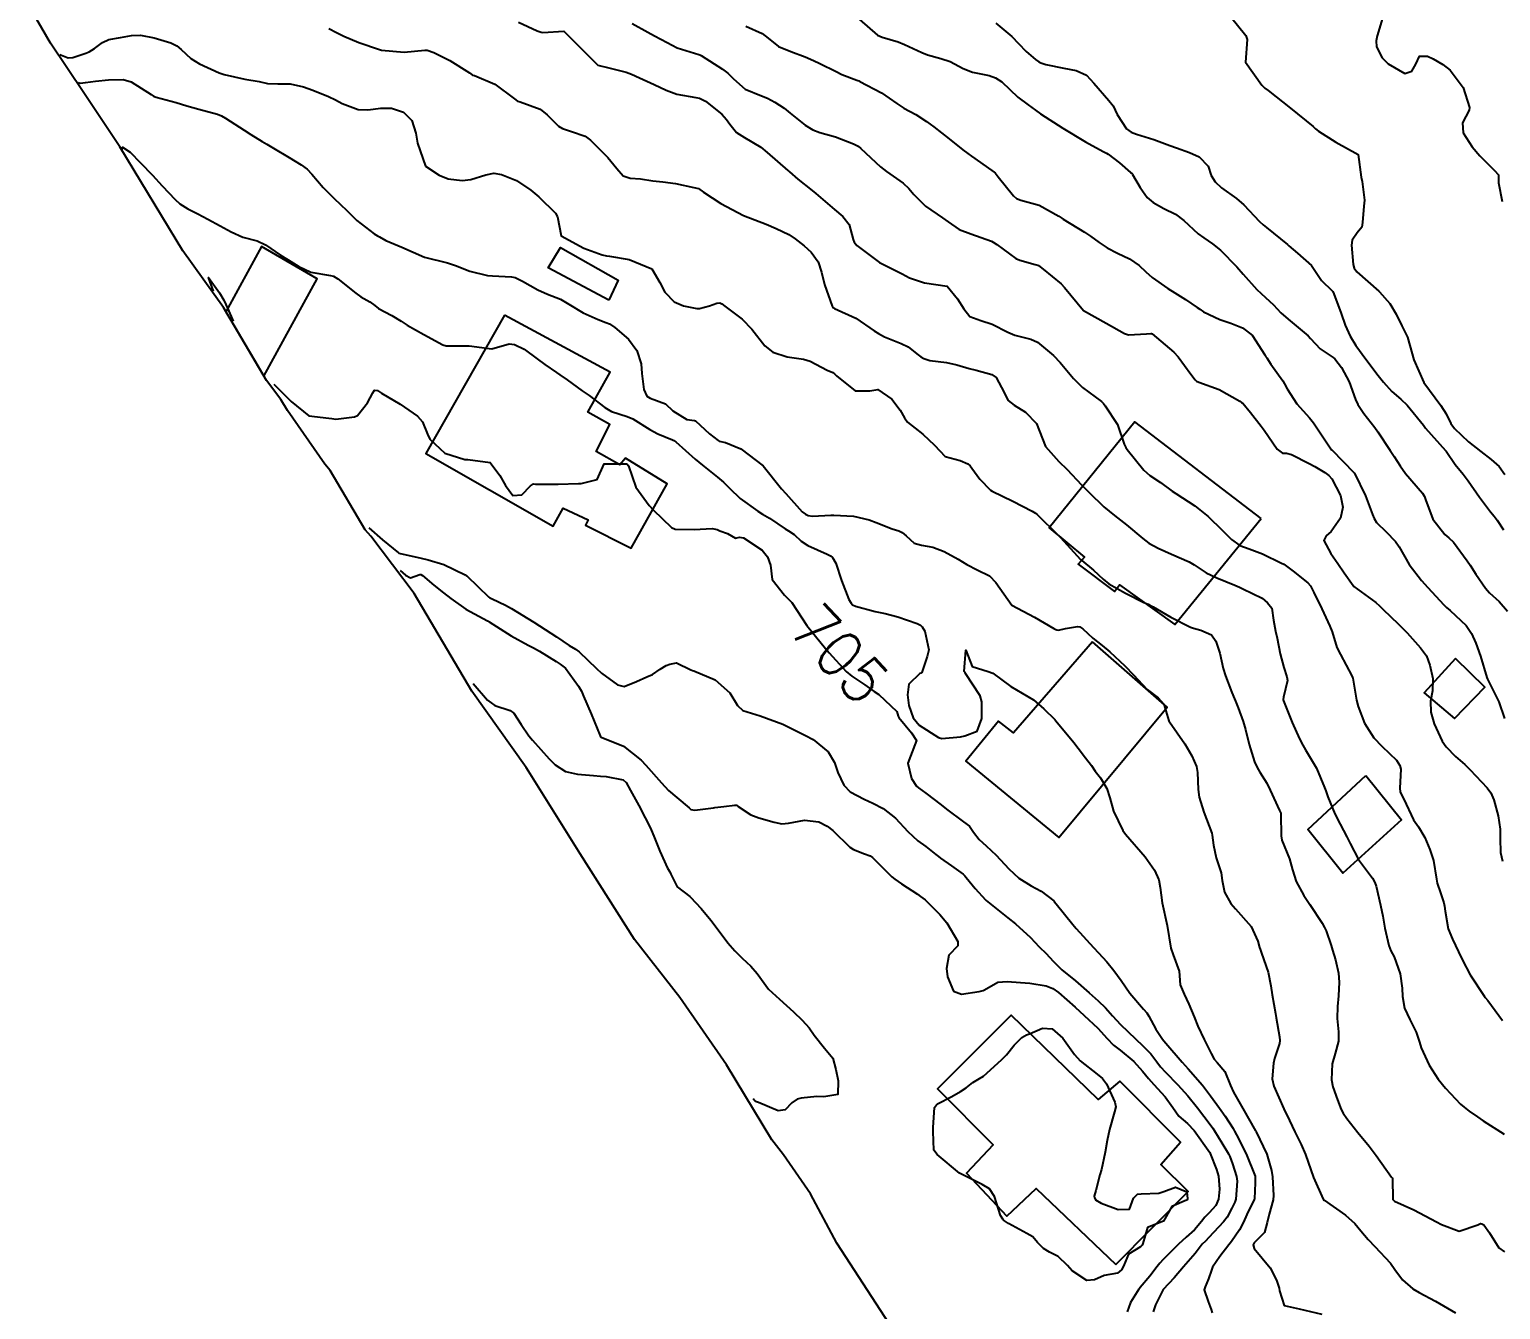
# Model space of a CAD drawing. Header units: metres. Extents: x 298520 to 308411, y 7433745 to 7450750.
# Drawn here: x 299911.8 to 300041.2, y 7449033.7 to 7449146.3 of the extents above; entities that cross this region are included whole.
import ezdxf
from ezdxf.enums import TextEntityAlignment as Align

# ---------------------------------------------------------------- set-up
doc = ezdxf.new("R2010")
doc.units = ezdxf.units.M
doc.header["$LTSCALE"] = 10
for name, color, linetype in [('Area', 45, 'Continuous'), ('Cotas', 45, 'Continuous'), ('Curvas de Nivel 1m', 11, 'Continuous'), ('Curvas de Nivel 5m', 15, 'Continuous'), ('Edificações', 30, 'Continuous')]:
    doc.layers.add(name, color=color, linetype=linetype)
doc.styles.add('Style-STANDARD', font='STANDARD.shx')

msp = doc.modelspace()

# ---------------------------------------------------------------- linework, layer by layer
at = {"layer": 'Area'}
msp.add_polyline3d([(299987.45, 7449032.42, 707.43), (299982.8, 7449039.54, 707.61), (299980.48, 7449043.89, 712.98), (299978.12, 7449047.31, 711.25), (299977.1, 7449048.64, 711.81), (299973.11, 7449055.23, 718.33), (299969.01, 7449061.16, 717.1), (299965.02, 7449066.25, 708.22), (299962.72, 7449069.87, 708.39), (299960.23, 7449073.79, 712.72), (299955.69, 7449081.06, 707.6), (299955.49, 7449081.39, 707.84), (299950.7, 7449088.1, 707.91), (299945.64, 7449096.68, 708.92), (299941.81, 7449101.73, 705.23), (299941.33, 7449102.27, 705.2), (299938.25, 7449107.5, 705.3), (299937.79, 7449108.05, 705.35), (299934.48, 7449112.76, 704.76), (299933.92, 7449113.74, 704.67), (299932.66, 7449115.4, 704.58), (299928.85, 7449121.83, 707.03), (299925.29, 7449126.8, 703.83), (299919.74, 7449135.97, 713.2), (299916.57, 7449140.7, 702.76), (299913.65, 7449145.06, 701.01), (299911.79, 7449148.27, 700.55)], dxfattribs=at)
at = {"layer": 'Curvas de Nivel 1m', "flags": 128}
for points, elevation in [([(299964.8, 7449146.81), (299966.18, 7449146.04), (299966.78, 7449145.73), (299967.89, 7449145.13), (299968.77, 7449144.66), (299970.67, 7449144.07), (299970.76, 7449144.04), (299970.88, 7449143.98), (299972.75, 7449142.79), (299973.23, 7449142.43), (299973.72, 7449141.95), (299974.73, 7449141.04), (299976.18, 7449140.45), (299976.72, 7449140.24), (299977.36, 7449139.9), (299978.17, 7449139.35), (299978.7, 7449138.91), (299980.03, 7449137.87), (299980.69, 7449137.46), (299981.32, 7449137.21), (299982.68, 7449136.83), (299984.26, 7449136.22), (299984.67, 7449136.01), (299984.92, 7449135.81), (299986.65, 7449134.2), (299987.18, 7449133.78), (299988.63, 7449132.77), (299989.15, 7449132.28), (299989.59, 7449131.76), (299990.61, 7449130.75), (299992.11, 7449129.72), (299992.59, 7449129.36), (299993.57, 7449128.69), (299994.58, 7449128.31), (299996.4, 7449127.67), (299996.57, 7449127.58), (299996.88, 7449127.36), (299998.56, 7449126.14), (299998.89, 7449125.98), (300000.25, 7449125.62), (300000.48, 7449125.55), (300000.54, 7449125.52), (300000.96, 7449125.2), (300002.53, 7449123.91), (300002.83, 7449123.6), (300004.5, 7449121.58), (300006.49, 7449120.45), (300008.11, 7449119.53), (300008.47, 7449119.44), (300010.03, 7449119.51), (300010.43, 7449119.55), (300010.47, 7449119.53), (300010.53, 7449119.5), (300012.46, 7449117.89), (300012.83, 7449117.48), (300013.94, 7449115.96), (300014.31, 7449115.46), (300014.43, 7449115.34), (300014.63, 7449115.26), (300016.42, 7449114.61), (300018.24, 7449113.58), (300018.4, 7449113.48), (300018.52, 7449113.41), (300019.19, 7449112.61), (300020.13, 7449111.39), (300020.38, 7449111.04), (300021.52, 7449109.37), (300022, 7449109.02), (300022.35, 7449109.02), (300022.8, 7449108.9), (300024.34, 7449108.11), (300024.85, 7449107.84), (300025.73, 7449107.32), (300026.07, 7449107.05), (300026.33, 7449106.75), (300027.09, 7449105.3), (300027.31, 7449104.28), (300027.11, 7449103.31), (300026.27, 7449102.12), (300025.84, 7449101.75), (300025.63, 7449101.33), (300026.25, 7449100.19), (300026.88, 7449099.31), (300027.43, 7449098.51), (300028.21, 7449097.37), (300028.29, 7449097.29), (300030.2, 7449095.88), (300030.52, 7449095.59), (300030.85, 7449095.26), (300032.17, 7449094.02), (300032.98, 7449093.23), (300034.15, 7449091.9), (300034.66, 7449091.21), (300034.97, 7449090.37), (300035.22, 7449089.21), (300035.19, 7449088.12), (300035.02, 7449087.21), (300035.06, 7449086.24), (300035.35, 7449085.21), (300036.05, 7449083.69), (300036.39, 7449083.19), (300037.21, 7449082.36), (300038.03, 7449081.65), (300038.52, 7449081.17), (300040, 7449079.59), (300040.32, 7449079.15), (300040.59, 7449078.54), (300040.97, 7449077.14), (300041.15, 7449075.95), (300041.14, 7449075.14), (300041.18, 7449073.89), (300041.34, 7449073.14)], 699), ([(299974.79, 7449146.57), (299976.25, 7449145.92), (299976.78, 7449145.52), (299977.67, 7449144.79), (299978.77, 7449144.33), (299980.03, 7449143.87), (299980.76, 7449143.55), (299981.32, 7449143.29), (299982.75, 7449142.59), (299983.25, 7449142.33), (299984.56, 7449141.81), (299984.74, 7449141.75), (299984.84, 7449141.71), (299986.73, 7449140.72), (299988.09, 7449139.78), (299988.71, 7449139.37), (299989.75, 7449138.8), (299990.7, 7449138.2), (299991.33, 7449137.73), (299992.68, 7449136.67), (299993.88, 7449135.7), (299994.34, 7449135.37), (299994.66, 7449135.15), (299996.43, 7449133.89), (299996.64, 7449133.74), (299996.73, 7449133.67), (299997, 7449133.31), (299998.34, 7449131.65), (299998.62, 7449131.41), (299998.99, 7449131.28), (300000.61, 7449130.82), (300002.33, 7449129.87), (300002.59, 7449129.68), (300002.72, 7449129.6), (300004.58, 7449128.45), (300005.12, 7449128.11), (300005.88, 7449127.56), (300006.57, 7449127.09), (300007.49, 7449126.61), (300008.55, 7449126.1), (300009.39, 7449125.52), (300009.99, 7449124.96), (300010.53, 7449124.47), (300011.92, 7449123.49), (300012.52, 7449123.12), (300013.47, 7449122.52), (300014.51, 7449121.84), (300014.72, 7449121.67), (300015.04, 7449121.45), (300016.49, 7449120.76), (300017.46, 7449120.45), (300018.48, 7449120.05), (300019.33, 7449119.4), (300020.46, 7449117.67), (300020.55, 7449117.49), (300020.62, 7449117.39), (300020.97, 7449116.85), (300022.03, 7449115.37), (300022.18, 7449115.13), (300022.42, 7449114.68), (300023.27, 7449113.35), (300024.39, 7449112.13), (300024.74, 7449111.69), (300024.96, 7449111.33), (300026.19, 7449109.48), (300026.31, 7449109.31), (300026.34, 7449109.3), (300028.3, 7449107.29), (300028.33, 7449107.25), (300029.31, 7449105.28), (300029.92, 7449103.64), (300030.06, 7449103.27), (300030.28, 7449102.92), (300031.11, 7449102.1), (300031.95, 7449101.24), (300032.26, 7449100.79), (300033.13, 7449099.23), (300034.22, 7449097.82), (300034.78, 7449097.21), (300036.2, 7449095.68), (300036.44, 7449095.44), (300036.75, 7449095.19), (300038.17, 7449093.86), (300038.63, 7449093.17), (300039, 7449092.32), (300039.42, 7449091.16), (300039.98, 7449089.29), (300040.02, 7449089.15), (300040.11, 7449088.98), (300041.04, 7449087.14), (300041.52, 7449085.7)], 698), ([(299984.8, 7449147.15), (299986.37, 7449145.79), (299986.78, 7449145.6), (299988.2, 7449145.19), (299988.77, 7449144.96), (299990.27, 7449144.25), (299990.77, 7449144.05), (299991.96, 7449143.73), (299992.76, 7449143.45), (299993.91, 7449142.86), (299994.75, 7449142.51), (299996.19, 7449142.23), (299996.75, 7449142.03), (299997.31, 7449141.66), (299998.72, 7449140.33), (299999.64, 7449139.64), (300000.27, 7449139.19), (300000.71, 7449138.86), (300002.69, 7449137.6), (300004.68, 7449136.39), (300006.24, 7449135.55), (300006.51, 7449135.41), (300006.66, 7449135.31), (300007.66, 7449134.54), (300008.64, 7449133.71), (300008.74, 7449133.63), (300008.82, 7449133.53), (300009.48, 7449132.37), (300010.1, 7449131.51), (300010.62, 7449131.06), (300011.57, 7449130.53), (300012.6, 7449130.03), (300013.32, 7449129.47), (300014.58, 7449128.32), (300015.07, 7449127.95), (300015.85, 7449127.44), (300016.56, 7449126.88), (300017.98, 7449125.42), (300018.54, 7449124.77), (300019.75, 7449123.4), (300020.52, 7449122.71), (300021.2, 7449122.07), (300021.85, 7449121.37), (300022.49, 7449120.8), (300024.27, 7449119.34), (300024.47, 7449119.11), (300025.32, 7449118.19), (300026.45, 7449117.44), (300026.61, 7449117.31), (300027.19, 7449116.55), (300027.88, 7449115.3), (300028.41, 7449113.75), (300028.62, 7449113.29), (300029.17, 7449112.51), (300030.13, 7449111.27), (300030.38, 7449110.91), (300031.46, 7449109.25), (300031.82, 7449108.72), (300032.34, 7449107.92), (300032.82, 7449107.24), (300034.31, 7449105.51), (300034.5, 7449105.22), (300034.58, 7449104.94), (300035.23, 7449103.21), (300036.27, 7449101.88), (300036.64, 7449101.57), (300037.04, 7449101.19), (300038.24, 7449099.56), (300038.5, 7449099.17), (300039.02, 7449098.37), (300039.85, 7449097.15), (300040.21, 7449096.75), (300041.05, 7449095.99), (300041.8, 7449095.13)], 697), ([(299996.8, 7449146.82), (299998.2, 7449145.66), (299998.78, 7449145.04), (299999.46, 7449144.33), (300000.27, 7449143.63), (300000.58, 7449143.44), (300000.76, 7449143.35), (300001.19, 7449143.19), (300002.76, 7449142.87), (300003.86, 7449142.68), (300004.75, 7449142.25), (300005.42, 7449141.56), (300006.72, 7449140.04), (300007.11, 7449139.55), (300007.45, 7449138.8), (300008.29, 7449137.53), (300008.69, 7449137.24), (300009.15, 7449137.06), (300010.68, 7449136.6), (300012.09, 7449136.07), (300012.67, 7449135.86), (300013.82, 7449135.47), (300014.66, 7449135.07), (300015.46, 7449134.25), (300015.73, 7449133.44), (300016.07, 7449132.87), (300016.63, 7449132.35), (300017.95, 7449131.42), (300018.61, 7449130.86), (300019.98, 7449129.39), (300020.3, 7449129.09), (300020.59, 7449128.86), (300022.44, 7449127.36), (300022.57, 7449127.25), (300023.31, 7449126.6), (300024.55, 7449125.51), (300024.66, 7449125.34), (300025.42, 7449124.21), (300026.37, 7449123.31), (300026.44, 7449123.23), (300026.52, 7449123.03), (300027.15, 7449121.3), (300027.5, 7449120.29), (300027.96, 7449119.3), (300028.46, 7449118.49), (300029.32, 7449117.28), (300030.43, 7449115.84), (300030.88, 7449115.26), (300031.61, 7449114.45), (300032.41, 7449113.78), (300032.97, 7449113.23), (300034.39, 7449111.47), (300034.59, 7449111.22), (300036.35, 7449109.25), (300036.39, 7449109.2), (300037.18, 7449108.03), (300037.88, 7449107.18), (300038.32, 7449106.6), (300039.32, 7449105.16), (300040.29, 7449103.85), (300040.61, 7449103.47), (300040.87, 7449103.14), (300041.43, 7449102.29)], 696), ([(300030.81, 7449147.26), (300030.33, 7449145.73), (300030.25, 7449145.27), (300030.27, 7449144.76), (300030.77, 7449143.79), (300031.29, 7449143.25), (300032.75, 7449142.4), (300033.39, 7449142.6), (300033.73, 7449143.23), (300034.06, 7449143.93), (300034.77, 7449143.94), (300035.26, 7449143.7), (300036.11, 7449143.2), (300036.76, 7449142.7), (300037.9, 7449141.18), (300038.46, 7449139.43), (300038.42, 7449139.17), (300037.82, 7449138.06), (300037.9, 7449137.18), (300038.67, 7449135.96), (300039.35, 7449135.16), (300040.65, 7449133.89), (300041.01, 7449133.51), (300041.01, 7449133.14), (300041, 7449132.78), (300041.33, 7449131.14)], 694), ([(299914.47, 7449144.08), (299915.19, 7449143.78), (299915.6, 7449143.8), (299916.76, 7449144.19), (299917.06, 7449144.32), (299917.51, 7449144.61), (299918.23, 7449145.14), (299918.77, 7449145.39), (299919.8, 7449145.57), (299920.78, 7449145.74), (299921.56, 7449145.79), (299922.78, 7449145.55), (299924.22, 7449145.09), (299924.77, 7449144.85), (299925.14, 7449144.52), (299925.98, 7449143.73), (299926.75, 7449143.27), (299928.49, 7449142.48), (299928.74, 7449142.38), (299928.91, 7449142.31), (299930.74, 7449141.92), (299932, 7449141.71), (299932.73, 7449141.52), (299933.64, 7449141.51), (299934.73, 7449141.49), (299935.9, 7449141.22), (299936.72, 7449140.93), (299938.09, 7449140.37), (299938.71, 7449140.09), (299939.29, 7449139.77), (299940.7, 7449139.23), (299941.57, 7449139.2), (299942.7, 7449139.36), (299943.65, 7449139.35), (299944.7, 7449139), (299945.42, 7449138.28), (299945.79, 7449137.17), (299945.93, 7449136.28), (299946.64, 7449134.27), (299947.84, 7449133.46), (299948.63, 7449133.14), (299949.86, 7449133), (299950.63, 7449133.09), (299951.94, 7449133.5), (299952.64, 7449133.63), (299953.3, 7449133.52), (299954.63, 7449132.99), (299955.89, 7449132.16), (299956.61, 7449131.55), (299958.06, 7449130.13), (299958.25, 7449129.79), (299958.57, 7449128.12), (299960.56, 7449127.05), (299962.18, 7449126.46), (299962.56, 7449126.38), (299962.81, 7449126.33), (299964.55, 7449126.05), (299966.54, 7449125.24), (299967.25, 7449124.02), (299967.67, 7449123.17), (299968.51, 7449122.34), (299969.32, 7449121.99), (299970.5, 7449121.73), (299970.74, 7449121.73), (299971.61, 7449121.97), (299972.26, 7449122.21), (299972.51, 7449122.23), (299972.7, 7449122.15), (299972.95, 7449121.95), (299974.49, 7449120.79), (299975.32, 7449119.92), (299976.46, 7449118.47), (299977.18, 7449117.9), (299978.45, 7449117.48), (299979.86, 7449117.28), (299980.45, 7449117.12), (299981.95, 7449116.33), (299982.44, 7449116.11), (299982.6, 7449116), (299982.79, 7449115.83), (299984.41, 7449114.51), (299985.72, 7449114.49), (299986.42, 7449114.61), (299987.65, 7449113.78), (299988.39, 7449112.79), (299988.75, 7449112.13), (299989.03, 7449111.76), (299990.37, 7449110.69), (299991.4, 7449109.73), (299992.34, 7449108.73), (299993.66, 7449108.39), (299994.34, 7449108.07), (299994.53, 7449107.9), (299994.68, 7449107.69), (299995.38, 7449106.74), (299996.31, 7449105.77), (299996.47, 7449105.67), (299998.3, 7449104.81), (299999.98, 7449103.93), (300000.28, 7449103.74), (300000.42, 7449103.62), (300002.26, 7449101.8), (300002.47, 7449101.6), (300004.23, 7449099.68), (300004.35, 7449099.58), (300005.38, 7449098.72), (300006.22, 7449097.95), (300006.74, 7449097.54), (300008.2, 7449096.72), (300009.82, 7449095.89), (300010.2, 7449095.73), (300010.34, 7449095.66), (300010.63, 7449095.5), (300012.18, 7449094.6), (300013.91, 7449093.72), (300014.17, 7449093.62), (300014.82, 7449093.45), (300015.77, 7449093.05), (300016.15, 7449092.5), (300016.48, 7449091.43), (300016.79, 7449090.09), (300016.98, 7449089.43), (300017.56, 7449087.96), (300017.79, 7449087.41), (300017.88, 7449087.2), (300018.09, 7449086.63), (300018.53, 7449085.41), (300018.75, 7449084.72), (300019.06, 7449083.4), (300019.54, 7449081.89), (300019.77, 7449081.39), (300020.02, 7449080.98), (300020.62, 7449079.99), (300020.92, 7449079.38), (300021.75, 7449077.59), (300021.85, 7449077.36), (300021.87, 7449077.26), (300021.88, 7449075.36), (300021.95, 7449075), (300022.61, 7449073.35), (300022.88, 7449072.38), (300023.21, 7449071.35), (300023.89, 7449070.12), (300024.4, 7449069.33), (300025.49, 7449067.69), (300025.71, 7449067.32), (300025.85, 7449067.01), (300026.27, 7449065.74), (300026.41, 7449065.31), (300026.66, 7449064.47), (300026.92, 7449063.3), (300026.98, 7449062.49), (300026.92, 7449061.3), (300026.84, 7449060.37), (300026.81, 7449059.3), (300026.92, 7449058.13), (300026.94, 7449057.3), (300026.64, 7449056.23), (300026.37, 7449055.31), (300026.31, 7449053.92), (300026.42, 7449053.31), (300026.83, 7449052.15), (300027.17, 7449051.3), (300027.33, 7449050.97), (300027.66, 7449050.5), (300028.64, 7449049.28), (300029.62, 7449048.07), (300030.25, 7449047.26), (300031.59, 7449045.34), (300031.64, 7449045.29), (300031.67, 7449045.25), (300031.7, 7449043.38), (300031.86, 7449043.25), (300033.56, 7449042.49), (300035.06, 7449041.69), (300035.55, 7449041.44), (300036, 7449041.2), (300037.54, 7449040.61), (300039.17, 7449041.16), (300039.42, 7449041.27), (300039.54, 7449041.26), (300039.72, 7449041.15), (300040.21, 7449040.47), (300041.04, 7449039.13), (300041.52, 7449038.78)], 702), ([(299938.13, 7449146.37), (299938.79, 7449146.01), (299939.45, 7449145.68), (299940.77, 7449145.14), (299942.57, 7449144.51), (299942.77, 7449144.46), (299944.76, 7449144.29), (299946.56, 7449144.47), (299946.77, 7449144.45), (299947.36, 7449144.25), (299948.76, 7449143.55), (299950.5, 7449142.47), (299950.74, 7449142.29), (299950.79, 7449142.27), (299950.94, 7449142.22), (299952.73, 7449141.46), (299954.47, 7449140.17), (299954.71, 7449139.98), (299954.97, 7449139.91), (299956.7, 7449139.28), (299957.34, 7449138.78), (299957.97, 7449138.13), (299958.34, 7449137.78), (299958.69, 7449137.58), (299959.48, 7449137.32), (299960.68, 7449136.9), (299961.13, 7449136.55), (299961.6, 7449136.09), (299962.66, 7449135.02), (299963.47, 7449134.06), (299964, 7449133.42), (299964.63, 7449133.2), (299965.54, 7449133.13), (299966.63, 7449132.97), (299967.49, 7449132.88), (299968.63, 7449132.73), (299970.22, 7449132.39), (299970.63, 7449132.28), (299971.09, 7449131.98), (299972.61, 7449130.98), (299974.59, 7449129.93), (299976.59, 7449129.16), (299977.46, 7449128.77), (299978.58, 7449128.24), (299979.14, 7449127.87), (299979.94, 7449127.24), (299980.56, 7449126.69), (299981.16, 7449125.85), (299981.46, 7449124.93), (299981.71, 7449123.85), (299982.39, 7449121.95), (299982.45, 7449121.84), (299982.5, 7449121.79), (299982.61, 7449121.73), (299984.49, 7449120.88), (299986.09, 7449119.79), (299986.47, 7449119.54), (299986.99, 7449119.26), (299988.46, 7449118.65), (299989.07, 7449118.37), (299989.83, 7449117.75), (299990.18, 7449117.48), (299990.45, 7449117.34), (299991, 7449117.18), (299992.45, 7449117), (299993.36, 7449116.8), (299994.44, 7449116.48), (299995.06, 7449116.32), (299996.44, 7449115.95), (299996.82, 7449115.67), (299997.29, 7449114.79), (299997.88, 7449113.66), (299998.4, 7449113.24), (299999.39, 7449112.64), (300000.38, 7449111.62), (300001.17, 7449109.61), (300002.34, 7449108.3), (300003.06, 7449107.59), (300004.32, 7449106.25), (300004.66, 7449105.92), (300005.01, 7449105.57), (300006.29, 7449104.29), (300007.22, 7449103.54), (300008.27, 7449102.73), (300009.71, 7449101.52), (300010.26, 7449101.12), (300011.08, 7449100.67), (300012.24, 7449100.13), (300013.78, 7449099.46), (300014.23, 7449099.21), (300015.29, 7449098.51), (300016.22, 7449098.06), (300017.82, 7449097.41), (300018.21, 7449097.24), (300018.52, 7449097.09), (300020.2, 7449096.26), (300020.69, 7449095.87), (300021.05, 7449095.38), (300021.21, 7449094.34), (300021.39, 7449093.37), (300021.54, 7449092.76), (300021.81, 7449091.37), (300022.12, 7449090.16), (300022.39, 7449089.36), (300022.43, 7449089.03), (300022.1, 7449087.57), (300022.06, 7449087.36), (300022.06, 7449087.33), (300022.09, 7449087.24), (300022.85, 7449085.35), (300023.5, 7449083.9), (300023.79, 7449083.34), (300024.04, 7449082.93), (300024.98, 7449081.33), (300025.71, 7449079.62), (300025.81, 7449079.32), (300026, 7449078.81), (300026.62, 7449077.31), (300027.07, 7449076.41), (300027.67, 7449075.29), (300027.94, 7449074.69), (300028.68, 7449073.28), (300029.91, 7449071.66), (300030.13, 7449071.27), (300030.24, 7449070.93), (300030.63, 7449069.26), (300030.82, 7449068.3), (300031.01, 7449067.26), (300031.36, 7449065.73), (300031.54, 7449065.25), (300031.82, 7449064.72), (300032.36, 7449063.24), (300032.52, 7449061.97), (300032.56, 7449061.24), (300032.74, 7449060.21), (300033.19, 7449059.23), (300033.75, 7449058.1), (300034.05, 7449057.22), (300034.21, 7449056.73), (300034.9, 7449055.21), (300035.69, 7449053.98), (300036.35, 7449053.19), (300037.67, 7449051.78), (300037.99, 7449051.5), (300038.43, 7449051.17), (300039.15, 7449050.65), (300039.65, 7449050.32), (300041.5, 7449049.13)], 701), ([(299916.08, 7449141.61), (299916.27, 7449141.56), (299916.73, 7449141.62), (299917.62, 7449141.73), (299918.74, 7449141.86), (299920.04, 7449141.88), (299920.73, 7449141.66), (299922.5, 7449140.55), (299922.72, 7449140.42), (299922.93, 7449140.34), (299924.71, 7449139.85), (299925.65, 7449139.57), (299926.7, 7449139.26), (299928.35, 7449138.83), (299928.7, 7449138.69), (299929.05, 7449138.48), (299930.68, 7449137.41), (299931.27, 7449137.04), (299932.26, 7449136.44), (299932.67, 7449136.18), (299933.26, 7449135.83), (299934.65, 7449135.01), (299935.68, 7449134.39), (299936.23, 7449133.98), (299936.63, 7449133.55), (299937.63, 7449132.37), (299938.61, 7449131.41), (299939.7, 7449130.35), (299940.59, 7449129.47), (299942.11, 7449128.32), (299942.4, 7449128.14), (299942.57, 7449128.04), (299943.14, 7449127.73), (299944.56, 7449127.13), (299946.55, 7449126.27), (299948.55, 7449125.75), (299949.27, 7449125.51), (299950.54, 7449125.03), (299952.07, 7449124.65), (299952.53, 7449124.61), (299954.18, 7449124.52), (299954.53, 7449124.46), (299955.15, 7449124.16), (299956.52, 7449123.37), (299957.37, 7449123), (299958.51, 7449122.57), (299959.25, 7449122.11), (299960.5, 7449121.37), (299961.81, 7449120.77), (299962.49, 7449120.52), (299962.8, 7449120.39), (299963.28, 7449120.07), (299964.47, 7449119.05), (299965.22, 7449118.04), (299965.59, 7449116.89), (299965.67, 7449116.04), (299965.84, 7449114.61), (299966.1, 7449114.03), (299966.4, 7449113.85), (299967.74, 7449113.35), (299968.39, 7449112.75), (299969.61, 7449111.99), (299970.3, 7449111.9), (299970.38, 7449111.87), (299971.62, 7449110.72), (299972.36, 7449110.12), (299972.47, 7449110.07), (299973, 7449109.95), (299974.35, 7449109.4), (299976.33, 7449107.91), (299977.94, 7449105.89), (299978.31, 7449105.48), (299979.77, 7449103.87), (299980.06, 7449103.65), (299980.28, 7449103.55), (299980.67, 7449103.47), (299982.28, 7449103.57), (299982.53, 7449103.58), (299984.28, 7449103.48), (299985.64, 7449103.16), (299986.27, 7449102.91), (299987.67, 7449102.37), (299988.27, 7449102.18), (299988.55, 7449102.05), (299988.89, 7449101.76), (299989.61, 7449101.1), (299990.25, 7449100.92), (299991.24, 7449100.74), (299992.25, 7449100.38), (299993.48, 7449099.71), (299994.24, 7449099.23), (299995.15, 7449098.76), (299996.22, 7449098.23), (299996.79, 7449097.66), (299998.19, 7449095.65), (300000.18, 7449094.59), (300001.9, 7449093.6), (300002.07, 7449093.51), (300002.16, 7449093.49), (300002.29, 7449093.47), (300002.92, 7449093.59), (300003.97, 7449093.78), (300004.17, 7449093.75), (300004.44, 7449093.58), (300005.33, 7449092.74), (300006.15, 7449092.11), (300006.83, 7449091.54), (300008.13, 7449090.33), (300008.89, 7449089.52), (300010.1, 7449088.25), (300011.08, 7449087.5), (300011.56, 7449086.96), (300012.02, 7449085.48), (300012.07, 7449085.39), (300013.42, 7449083.47), (300014.03, 7449082.4), (300014.43, 7449081.46), (300014.53, 7449080.94), (300014.58, 7449079.45), (300014.68, 7449078.77), (300015.07, 7449077.45), (300015.78, 7449075.61), (300015.83, 7449075.44), (300015.94, 7449074.55), (300016.18, 7449073.44), (300016.61, 7449072.13), (300016.71, 7449071.43), (300016.9, 7449070.43), (300017.46, 7449069.42), (300017.88, 7449068.95), (300019.24, 7449067.4), (300019.84, 7449066.11), (300019.99, 7449065.55), (300020.04, 7449065.39), (300020.17, 7449065.04), (300020.74, 7449063.38), (300020.98, 7449062.19), (300021.1, 7449061.38), (300021.39, 7449059.75), (300021.45, 7449059.37), (300021.74, 7449057.7), (300021.76, 7449057.37), (300021.73, 7449057.12), (300021.29, 7449055.8), (300021.2, 7449055.38), (300021.09, 7449053.99), (300021.25, 7449053.37), (300021.68, 7449052.35), (300022.13, 7449051.36), (300022.63, 7449050.33), (300023.1, 7449049.35), (300023.63, 7449048.23), (300024.03, 7449047.34), (300024.27, 7449046.67), (300024.73, 7449045.33), (300025.57, 7449043.43), (300025.62, 7449043.36), (300025.66, 7449043.32), (300027.55, 7449042), (300028.35, 7449041.29), (300028.89, 7449040.63), (300029.53, 7449039.87), (300030.13, 7449039.26), (300031.5, 7449037.79), (300031.89, 7449037.24), (300032.57, 7449036.32), (300033.48, 7449035.53), (300034.01, 7449035.21), (300035.47, 7449034.45), (300037.22, 7449033.42)], 703), ([(299919.94, 7449135.65), (299919.98, 7449135.94), (299920.66, 7449135.48), (299921.56, 7449134.56), (299922.63, 7449133.46), (299923.48, 7449132.54), (299924.61, 7449131.32), (299925.03, 7449130.94), (299925.74, 7449130.51), (299926.6, 7449130.08), (299927.48, 7449129.6), (299928.58, 7449129), (299929.54, 7449128.47), (299930.57, 7449128.02), (299931.82, 7449127.7), (299932.56, 7449127.34), (299933.89, 7449126.42), (299934.55, 7449126.03), (299935.5, 7449125.43), (299936.53, 7449124.93), (299938.26, 7449124.63), (299938.53, 7449124.58), (299938.92, 7449124.36), (299940.51, 7449123.09), (299940.95, 7449122.78), (299941.74, 7449122.32), (299942.18, 7449122), (299942.5, 7449121.75), (299943.66, 7449121.13), (299944.49, 7449120.63), (299945.03, 7449120.28), (299946.47, 7449119.45), (299948.15, 7449118.55), (299948.46, 7449118.46), (299950.22, 7449118.46), (299950.46, 7449118.45), (299952.45, 7449118.2), (299953.99, 7449118.64), (299954.46, 7449118.58), (299955.3, 7449118.16), (299956.44, 7449117.33), (299957.12, 7449116.82), (299958.14, 7449116.12), (299958.43, 7449115.92), (299959.08, 7449115.46), (299960.41, 7449114.51), (299961.03, 7449114.09), (299962.39, 7449113.03), (299962.99, 7449112.67), (299964.38, 7449112.24), (299964.85, 7449112.05), (299966.37, 7449111.09), (299967.06, 7449110.71), (299968.36, 7449110.18), (299968.48, 7449110.13), (299968.64, 7449110.01), (299970.34, 7449108.5), (299970.99, 7449107.97), (299972.32, 7449106.92), (299972.85, 7449106.48), (299973.37, 7449105.94), (299974.3, 7449105.02), (299975.87, 7449103.91), (299976.28, 7449103.67), (299976.87, 7449103.31), (299978.27, 7449102.37), (299978.57, 7449102.19), (299979.04, 7449101.88), (299979.68, 7449101.29), (299980.25, 7449100.91), (299981.96, 7449100.13), (299982.24, 7449099.98), (299982.42, 7449099.84), (299982.71, 7449099.36), (299983.23, 7449097.83), (299983.87, 7449096.15), (299984.07, 7449095.82), (299984.19, 7449095.69), (299984.45, 7449095.56), (299986.18, 7449095.1), (299987.05, 7449094.91), (299988.18, 7449094.63), (299989.86, 7449094.05), (299990.17, 7449093.89), (299990.31, 7449093.74), (299990.54, 7449093.36), (299990.91, 7449091.73), (299990.74, 7449091.13), (299990.28, 7449089.74), (299990.19, 7449089.67), (299990.12, 7449089.64), (299989.14, 7449088.72), (299989.01, 7449087.76), (299989.15, 7449086.82), (299989.52, 7449085.75), (299990.06, 7449085.11), (299991.75, 7449084.02), (299992.05, 7449083.94), (299993.67, 7449084.08), (299994.05, 7449084.16), (299995.16, 7449084.58), (299995.57, 7449085.68), (299995.57, 7449087.16), (299995.42, 7449087.68), (299994.12, 7449089.64), (299994.08, 7449089.7), (299994.01, 7449089.82), (299994.14, 7449091.7), (299994.7, 7449090.27), (299996.12, 7449089.83), (299996.53, 7449089.67), (299998.11, 7449088.5), (299999.6, 7449087.63), (300000.09, 7449087.33), (300001.01, 7449086.54), (300001.97, 7449085.6), (300002.07, 7449085.49), (300003.66, 7449083.58), (300004.04, 7449083.08), (300004.69, 7449082.23), (300005.19, 7449081.56), (300005.53, 7449081.07), (300006.01, 7449080.47), (300006.55, 7449079.54), (300006.83, 7449078.7), (300007.15, 7449077.54), (300007.96, 7449075.85), (300008.18, 7449075.53), (300009.92, 7449073.51), (300010.75, 7449072.34), (300011.12, 7449071.49), (300011.24, 7449070.84), (300011.42, 7449069.49), (300011.85, 7449067.48), (300012.17, 7449065.48), (300012.4, 7449064.9), (300012.91, 7449063.47), (300013.01, 7449062.26), (300013.35, 7449061.46), (300013.77, 7449060.56), (300014.22, 7449059.46), (300014.57, 7449058.63), (300015.11, 7449057.45), (300015.72, 7449056.24), (300016, 7449055.72), (300016.27, 7449055.43), (300016.94, 7449054.66), (300017.43, 7449053.41), (300017.68, 7449052.83), (300018.52, 7449051.4), (300019.64, 7449049.44), (300019.67, 7449049.39), (300019.7, 7449049.33), (300020.63, 7449047.38), (300021.04, 7449045.93), (300021.12, 7449045.37), (300021.2, 7449043.75), (300021.17, 7449043.37), (300020.83, 7449042.1), (300020.65, 7449041.38), (300020.43, 7449040.49), (300019.52, 7449039.58), (300019.45, 7449039.47), (300019.43, 7449039.39), (300019.52, 7449039.08), (300020.92, 7449037.38), (300021.48, 7449036.3), (300021.7, 7449035.59), (300021.73, 7449035.37), (300022.16, 7449034.06), (300023.46, 7449033.78), (300025.45, 7449033.32)], 704), ([(299941.66, 7449102.46), (299942.85, 7449101.41), (299944.26, 7449100.26), (299944.29, 7449100.24), (299946.24, 7449099.79), (299946.85, 7449099.64), (299948.23, 7449099.23), (299950.11, 7449098.33), (299950.21, 7449098.27), (299950.27, 7449098.22), (299952.19, 7449096.36), (299952.29, 7449096.29), (299952.48, 7449096.2), (299953.67, 7449095.66), (299954.18, 7449095.37), (299956.17, 7449094.15), (299958.15, 7449092.87), (299959.27, 7449092.11), (299959.81, 7449091.78), (299960.14, 7449091.54), (299961.67, 7449090.08), (299962.12, 7449089.67), (299963.51, 7449088.65), (299964.1, 7449088.5), (299965.2, 7449088.95), (299966.11, 7449089.35), (299966.59, 7449089.56), (299967.28, 7449090.02), (299967.8, 7449090.34), (299968.13, 7449090.48), (299968.7, 7449090.57), (299969.98, 7449089.98), (299970.12, 7449089.91), (299970.23, 7449089.87), (299972.11, 7449089.08), (299973.4, 7449087.95), (299974.08, 7449086.83), (299974.54, 7449086.39), (299976.07, 7449085.91), (299978.07, 7449085.18), (299978.94, 7449084.75), (299980.06, 7449084.2), (299980.73, 7449083.85), (299982.04, 7449082.77), (299982.6, 7449081.83), (299982.89, 7449080.95), (299983.42, 7449079.83), (299983.99, 7449079.24), (299985.21, 7449078.58), (299985.98, 7449078.23), (299986.87, 7449077.78), (299987.96, 7449076.91), (299989.05, 7449075.76), (299989.94, 7449074.94), (299990.62, 7449074.42), (299991.52, 7449073.73), (299991.76, 7449073.55), (299991.93, 7449073.42), (299992.9, 7449072.72), (299993.91, 7449072), (299994.05, 7449071.85), (299994.17, 7449071.7), (299994.96, 7449070.75), (299995.88, 7449069.73), (299995.95, 7449069.67), (299997.86, 7449068.16), (299998.51, 7449067.64), (299999.84, 7449066.43), (300000.23, 7449066.02), (300000.61, 7449065.62), (300001.23, 7449065.01), (300001.82, 7449064.35), (300002.59, 7449063.59), (300003.8, 7449062.63), (300005.01, 7449061.57), (300005.78, 7449060.87), (300006.45, 7449060.23), (300007.05, 7449059.54), (300007.75, 7449058.78), (300009.07, 7449057.52), (300009.73, 7449056.91), (300010.41, 7449056.19), (300010.95, 7449055.49), (300011.28, 7449055.06), (300011.7, 7449054.59), (300012.8, 7449053.47), (300013.68, 7449052.5), (300014.53, 7449051.45), (300015.65, 7449049.98), (300015.88, 7449049.67), (300016.03, 7449049.43), (300016.67, 7449048.38), (300017.25, 7449047.42), (300017.37, 7449047.17), (300017.6, 7449046.54), (300017.96, 7449045.41), (300018.01, 7449044.99), (300017.9, 7449043.41), (300017.82, 7449043.15), (300017.56, 7449042.64), (300017.13, 7449041.84), (300016.81, 7449041.42), (300015.53, 7449040.05), (300015.23, 7449039.74), (300014.95, 7449039.45), (300014.32, 7449038.65), (300013.51, 7449037.7), (300013.3, 7449037.46), (300012.47, 7449036.49), (300011.51, 7449035.49), (300011.47, 7449035.43), (300010.84, 7449034.12), (300010.63, 7449033.5)], 706), ([(299944.41, 7449098.71), (299944.88, 7449098.3), (299945.32, 7449098.07), (299946.13, 7449098.35), (299946.21, 7449098.35), (299946.38, 7449098.27), (299947.37, 7449097.42), (299948.2, 7449096.74), (299948.85, 7449096.23), (299950.18, 7449095.31), (299952.09, 7449094.29), (299952.17, 7449094.24), (299952.2, 7449094.23), (299952.24, 7449094.2), (299954.15, 7449092.97), (299955.66, 7449092.15), (299956.14, 7449091.91), (299956.67, 7449091.61), (299958.13, 7449090.7), (299958.48, 7449090.48), (299958.93, 7449090.12), (299960.1, 7449088.53), (299960.34, 7449088.1), (299960.54, 7449087.65), (299961.2, 7449086.09), (299961.99, 7449084.15), (299962.02, 7449084.08), (299962.05, 7449084.06), (299962.09, 7449084.05), (299964.04, 7449083.25), (299965.59, 7449082.03), (299966.02, 7449081.58), (299967.39, 7449080.02), (299967.99, 7449079.37), (299969.65, 7449077.98), (299969.82, 7449077.83), (299969.97, 7449077.7), (299970.31, 7449077.63), (299971.97, 7449077.84), (299972.08, 7449077.85), (299972.88, 7449077.95), (299973.83, 7449078.08), (299973.97, 7449078.06), (299974.14, 7449077.94), (299975.25, 7449077.21), (299975.96, 7449076.95), (299977.29, 7449076.57), (299977.96, 7449076.43), (299978.56, 7449076.48), (299979.96, 7449076.75), (299981.22, 7449076.59), (299981.96, 7449076.22), (299982.46, 7449075.83), (299983.94, 7449074.38), (299984.28, 7449074.16), (299985.25, 7449073.8), (299985.74, 7449073.6), (299985.93, 7449073.46), (299987.65, 7449071.77), (299987.9, 7449071.56), (299988.5, 7449071.16), (299989.89, 7449070.23), (299990.17, 7449070.03), (299990.57, 7449069.74), (299991.86, 7449068.44), (299992.47, 7449067.71), (299993.46, 7449066.08), (299993.45, 7449065.7), (299992.67, 7449064.87), (299992.44, 7449063.71), (299992.54, 7449062.97), (299993.06, 7449061.71), (299993.78, 7449061.45), (299995.33, 7449061.68), (299995.68, 7449061.77), (299995.79, 7449061.84), (299996.96, 7449062.5), (299997.8, 7449062.57), (299998.95, 7449062.48), (299999.79, 7449062.41), (300001.23, 7449062.17), (300001.79, 7449061.95), (300002.31, 7449061.59), (300003.77, 7449060.3), (300004.56, 7449059.57), (300005.75, 7449058.47), (300006.59, 7449057.55), (300007.14, 7449056.95), (300007.72, 7449056.51), (300008.93, 7449055.52), (300009.7, 7449054.68), (300010.23, 7449054.03), (300010.7, 7449053.49), (300011.68, 7449052.42), (300012.37, 7449051.48), (300012.89, 7449050.71), (300013.65, 7449050.06), (300014.23, 7449049.45), (300015.61, 7449047.51), (300015.65, 7449047.44), (300016.2, 7449046.04), (300016.37, 7449045.43), (300016.46, 7449044.31), (300016.37, 7449043.43), (300016.13, 7449042.87), (300015.55, 7449042.22), (300015.16, 7449041.83), (300014.87, 7449041.45), (300014.26, 7449040.73), (300013.53, 7449040.08), (300012.85, 7449039.47), (300011.51, 7449038.12), (300011.21, 7449037.79), (300010.99, 7449037.5), (300010.34, 7449036.65), (300009.47, 7449035.64), (300009.42, 7449035.57), (300009.37, 7449035.51), (300008.64, 7449034.34), (300008.34, 7449033.52)], 707), ([(299950.83, 7449088.76), (299952.08, 7449087.29), (299952.73, 7449086.84), (299954.08, 7449086.39), (299954.39, 7449086.17), (299955.05, 7449085.17), (299955.73, 7449084.15), (299956.05, 7449083.77), (299957.51, 7449082.14), (299958.02, 7449081.61), (299958.93, 7449081.03), (299960.01, 7449080.8), (299961.41, 7449080.68), (299962.01, 7449080.63), (299962.53, 7449080.59), (299964.01, 7449080.3), (299964.27, 7449080.05), (299964.67, 7449079.37), (299965.39, 7449078.04), (299965.96, 7449076.96), (299966.42, 7449076.03), (299966.78, 7449075.19), (299967.25, 7449074.02), (299967.91, 7449072.54), (299968.11, 7449072.21), (299968.21, 7449072.01), (299968.77, 7449070.88), (299969.88, 7449070.03), (299969.95, 7449069.98), (299970.87, 7449068.97), (299971.73, 7449067.96), (299971.85, 7449067.8), (299973.21, 7449065.95), (299973.83, 7449065.26), (299974.49, 7449064.6), (299975.25, 7449063.92), (299975.8, 7449063.27), (299976.8, 7449061.9), (299977.77, 7449061), (299979, 7449059.88), (299979.76, 7449059.16), (299980.38, 7449058.49), (299980.82, 7449057.85), (299981.73, 7449056.69), (299982.44, 7449055.83), (299982.73, 7449054.81), (299982.91, 7449053.83), (299982.88, 7449052.62), (299981.67, 7449052.42), (299981.06, 7449052.46), (299979.67, 7449052.3), (299979.33, 7449052.21), (299978.86, 7449051.88), (299978.27, 7449051.27), (299977.66, 7449051.2), (299975.91, 7449051.91), (299975.66, 7449052.02), (299975.58, 7449052.08), (299975.44, 7449052.25)], 708)]:
    msp.add_lwpolyline(points, dxfattribs=dict(at, elevation=elevation))
at = {"layer": 'Curvas de Nivel 1m', "elevation": 708, "flags": 128}
msp.add_lwpolyline([(300000.9, 7449058.46), (300001.75, 7449058.41), (300002.69, 7449057.59), (300003.72, 7449056.13), (300004.22, 7449055.57), (300005.7, 7449054.41), (300006.16, 7449054.02), (300006.52, 7449053.55), (300007.27, 7449051.94), (300007.34, 7449051.53), (300007.23, 7449051.11), (300006.79, 7449049.54), (300006.58, 7449048.59), (300006.42, 7449047.55), (300006.07, 7449046.02), (300005.95, 7449045.55), (300005.58, 7449044.17), (300005.45, 7449043.69), (300005.46, 7449043.56), (300005.57, 7449043.35), (300006.04, 7449043.08), (300007.56, 7449042.5), (300008.55, 7449042.53), (300008.89, 7449043.52), (300009.24, 7449043.85), (300009.58, 7449043.89), (300011.13, 7449043.95), (300011.58, 7449044.08), (300012.58, 7449044.47), (300013.58, 7449044.06), (300013.66, 7449043.46), (300013.64, 7449043.39), (300013.57, 7449043.32), (300012.27, 7449042.77), (300011.54, 7449041.49), (300010.12, 7449040.92), (300009.72, 7449039.51), (300009.66, 7449039.37), (300009.52, 7449039.23), (300008.45, 7449038.59), (300008.01, 7449037.52), (300007.83, 7449037.2), (300007.49, 7449036.92), (300006.33, 7449036.71), (300005.48, 7449036.32), (300004.78, 7449036.27), (300003.5, 7449037.13), (300003.08, 7449037.59), (300002.28, 7449038.37), (300001.51, 7449038.76), (300000.99, 7449039.08), (300000.46, 7449039.62), (300000.03, 7449040.12), (299999.53, 7449040.41), (299997.91, 7449041.27), (299997.54, 7449041.52), (299997.47, 7449041.58), (299997.42, 7449041.65), (299997.21, 7449041.99), (299996.67, 7449043.66), (299996.23, 7449044.32), (299995.58, 7449044.72), (299993.59, 7449045.7), (299991.62, 7449047.36), (299991.35, 7449047.72), (299991.29, 7449049.37), (299991.29, 7449049.73), (299991.41, 7449051.48), (299991.58, 7449051.72), (299991.62, 7449051.77), (299991.66, 7449051.81), (299992.93, 7449052.45), (299993.68, 7449052.9), (299994.17, 7449053.21), (299994.77, 7449053.69), (299995.35, 7449054.03), (299995.7, 7449054.25), (299997.3, 7449055.66), (299997.72, 7449056.1), (299998.4, 7449056.97), (299999.08, 7449057.64), (299999.5, 7449057.87), (299999.74, 7449057.97)], close=True, dxfattribs=at)
at = {"layer": 'Curvas de Nivel 5m', "flags": 128}
for points, elevation in [([(299954.8, 7449146.93), (299956.44, 7449146.15), (299956.79, 7449146.04), (299956.94, 7449146), (299958.79, 7449146.12), (299960.76, 7449144.18), (299960.83, 7449144.1), (299961.8, 7449143.13), (299962.75, 7449142.91), (299964.27, 7449142.53), (299964.75, 7449142.35), (299965.46, 7449142.04), (299966.73, 7449141.45), (299967.81, 7449140.93), (299968.72, 7449140.58), (299970.4, 7449140.3), (299970.72, 7449140.23), (299971.27, 7449139.97), (299972.7, 7449138.83), (299973.11, 7449138.37), (299973.41, 7449137.95), (299973.98, 7449137.23), (299974.68, 7449136.78), (299976.11, 7449135.92), (299976.67, 7449135.46), (299978.5, 7449133.88), (299978.58, 7449133.82), (299978.64, 7449133.76), (299979.39, 7449133.12), (299980.63, 7449132.12), (299980.96, 7449131.86), (299982.6, 7449130.45), (299983.33, 7449129.83), (299983.88, 7449129.12), (299984.25, 7449127.81), (299984.33, 7449127.57), (299984.57, 7449127.27), (299986.55, 7449125.79), (299988.54, 7449124.8), (299989.21, 7449124.44), (299990.53, 7449124.01), (299992.52, 7449123.72), (299993.41, 7449122.6), (299993.97, 7449121.7), (299994.49, 7449121.03), (299995.47, 7449120.7), (299996.48, 7449120.35), (299997.85, 7449119.66), (299998.47, 7449119.41), (299999.88, 7449119.04), (300000.46, 7449118.77), (300001.87, 7449117.61), (300002.45, 7449117), (300003.63, 7449115.59), (300004.42, 7449114.8), (300006.09, 7449113.55), (300006.25, 7449113.4), (300006.4, 7449113.19), (300007.48, 7449111.54), (300008.09, 7449109.8), (300008.22, 7449109.53), (300008.35, 7449109.33), (300009.8, 7449107.52), (300010.33, 7449107.07), (300011.26, 7449106.43), (300012.31, 7449105.67), (300012.61, 7449105.48), (300014.3, 7449104.39), (300015.46, 7449103.44), (300015.89, 7449103.05), (300016.28, 7449102.67), (300017.53, 7449101.42), (300018.26, 7449100.9), (300019.06, 7449100.6), (300020.24, 7449100.17), (300021.91, 7449099.36), (300022.12, 7449099.25), (300022.23, 7449099.18), (300022.93, 7449098.65), (300024.22, 7449097.63), (300024.46, 7449097.34), (300024.77, 7449096.77), (300025.45, 7449095.33), (300026.17, 7449093.82), (300026.36, 7449093.32), (300026.78, 7449091.94), (300027.1, 7449091.31), (300028.11, 7449089.43), (300028.16, 7449089.29), (300028.18, 7449089.22), (300028.52, 7449087.29), (300028.65, 7449086.73), (300029.2, 7449085.28), (300030.05, 7449083.99), (300030.73, 7449083.26), (300031.41, 7449082.62), (300032.03, 7449082.01), (300032.33, 7449081.55), (300032.41, 7449081.24), (300032.32, 7449079.55), (300032.36, 7449079.24), (300032.89, 7449078.14), (300033.31, 7449077.23), (300033.53, 7449076.79), (300033.96, 7449076.15), (300034.52, 7449075.21), (300034.97, 7449074.18), (300035.27, 7449073.21), (300035.54, 7449071.57), (300035.61, 7449071.2), (300035.89, 7449070.35), (300036.18, 7449069.49), (300036.25, 7449069.19), (300036.32, 7449068.75), (300036.58, 7449067.19), (300036.94, 7449066.28), (300037.48, 7449065.18), (300037.82, 7449064.45), (300038.52, 7449063.16), (300039.78, 7449061.23), (300039.84, 7449061.15), (300040.05, 7449060.88), (300041.35, 7449059.13)], 700), ([(300017.43, 7449147.42), (300018.79, 7449145.75), (300018.89, 7449145.41), (300018.76, 7449143.41), (300020.18, 7449141.39), (300020.45, 7449141.11), (300020.73, 7449140.91), (300022.71, 7449139.36), (300024.7, 7449137.75), (300024.91, 7449137.55), (300025.18, 7449137.33), (300026.68, 7449136.38), (300028.66, 7449135.29), (300028.93, 7449133.29), (300029.01, 7449132.91), (300029.22, 7449131.28), (300029.16, 7449130.74), (300029.05, 7449129.29), (300028.97, 7449128.9), (300028.58, 7449128.41), (300028.13, 7449127.74), (300028.07, 7449127.3), (300028.22, 7449125.62), (300028.32, 7449125.29), (300028.54, 7449124.98), (300030.47, 7449123.27), (300030.52, 7449123.22), (300031.44, 7449122.18), (300031.99, 7449121.25), (300032.49, 7449120.23), (300032.99, 7449119.23), (300033.2, 7449118.5), (300033.55, 7449117.23), (300034.42, 7449115.22), (300035.93, 7449113.2), (300036.4, 7449112.47), (300036.82, 7449111.63), (300037.12, 7449111.19), (300038.37, 7449110.03), (300039.45, 7449109.16), (300040.35, 7449108.46), (300041.05, 7449107.85), (300041.55, 7449107.13)], 695), ([(299927.98, 7449123.27), (299927.54, 7449124.46), (299928.51, 7449123.12), (299928.88, 7449122.48), (299929.25, 7449121.72), (299929.71, 7449120.62)], 705), ([(299933.29, 7449115.1), (299934.82, 7449113.55), (299936.38, 7449112.29), (299938.13, 7449112.11), (299938.38, 7449112.07), (299938.73, 7449112.01), (299940.38, 7449112.21), (299940.65, 7449112.34), (299941.53, 7449113.46), (299941.99, 7449114.32), (299942.15, 7449114.57), (299942.41, 7449114.52), (299942.77, 7449114.31), (299944.39, 7449113.32), (299945.94, 7449112.27), (299946.38, 7449111.78), (299946.8, 7449110.69), (299947.01, 7449110.26), (299948.34, 7449109.01), (299950.09, 7449108.47), (299950.34, 7449108.46), (299952.33, 7449108.2), (299953.18, 7449107.05), (299953.66, 7449106.18), (299954.3, 7449105.31), (299955.11, 7449105.35), (299955.85, 7449106.15), (299956.14, 7449106.33), (299956.31, 7449106.29), (299956.44, 7449106.28), (299958.31, 7449106.29), (299960.08, 7449106.34), (299960.32, 7449106.34), (299961.72, 7449106.69), (299962.33, 7449108.08), (299964.3, 7449108.08), (299964.33, 7449108.08), (299964.38, 7449108.05), (299964.47, 7449107.91), (299965.13, 7449106.04), (299966.29, 7449104.41), (299966.66, 7449104.03), (299968.27, 7449102.48), (299968.6, 7449102.34), (299970.27, 7449102.3), (299971.84, 7449102.39), (299972.27, 7449102.3), (299972.51, 7449102.2), (299973.18, 7449101.95), (299973.88, 7449101.56), (299974.26, 7449101.64), (299974.61, 7449101.57), (299976.25, 7449100.48), (299976.72, 7449099.91), (299976.98, 7449099.16), (299977.11, 7449097.9), (299978.2, 7449096.52), (299978.53, 7449096.22), (299978.84, 7449095.88), (299980.16, 7449093.86), (299981.82, 7449091.84), (299982.14, 7449091.45), (299983.63, 7449089.82), (299984.12, 7449089.41), (299985.26, 7449088.64), (299986.1, 7449088.07), (299986.49, 7449087.79), (299988.08, 7449086.3), (299988.19, 7449085.88), (299988.25, 7449085.77), (299989.38, 7449084.43), (299989.81, 7449083.74), (299989.67, 7449083.38), (299989.05, 7449081.76), (299989.36, 7449080.41), (299989.82, 7449079.75), (299990, 7449079.58), (299990.62, 7449079.11), (299991.98, 7449078.09), (299992.44, 7449077.72), (299993.96, 7449076.61), (299994.47, 7449076.21), (299994.83, 7449075.69), (299995.32, 7449075.05), (299995.94, 7449074.49), (299996.81, 7449073.66), (299997.92, 7449072.47), (299998.82, 7449071.64), (299999.9, 7449070.98), (300000.77, 7449070.49), (300001.88, 7449069.64), (300001.92, 7449069.6), (300002.1, 7449069.38), (300003.55, 7449067.58), (300003.85, 7449067.22), (300005.38, 7449065.56), (300005.83, 7449065.07), (300006.55, 7449064.28), (300007.18, 7449063.54), (300007.8, 7449062.65), (300008.57, 7449061.52), (300009.77, 7449060.14), (300010.07, 7449059.81), (300010.25, 7449059.5), (300010.87, 7449058.37), (300011.45, 7449057.48), (300011.57, 7449057.33), (300011.73, 7449057.14), (300013.19, 7449055.47), (300013.71, 7449054.89), (300014.96, 7449053.45), (300015.68, 7449052.51), (300016.47, 7449051.43), (300016.96, 7449050.72), (300017.65, 7449049.62), (300017.77, 7449049.41), (300017.95, 7449049.09), (300018.82, 7449047.4), (300019.59, 7449045.44), (300019.61, 7449045.39), (300019.61, 7449045.37), (300019.59, 7449044.85), (300019.53, 7449043.44), (300019.51, 7449043.39), (300018.87, 7449042.08), (300018.56, 7449041.4), (300018.21, 7449040.73), (300017.53, 7449039.71), (300017.28, 7449039.41), (300016.48, 7449038.39), (300015.86, 7449037.43), (300015.75, 7449037.19), (300015.49, 7449036.4), (300015.2, 7449035.72), (300015.12, 7449035.44), (300015.46, 7449034.42), (300015.74, 7449033.72), (300015.82, 7449033.43)], 705)]:
    msp.add_lwpolyline(points, dxfattribs=dict(at, elevation=elevation))
at = {"layer": 'Edificações', "elevation": 704.73}
msp.add_lwpolyline([(299932.42, 7449115.79), (299937.1, 7449124.35), (299932.21, 7449127.19), (299929.07, 7449121.45), (299929.85, 7449120.14), (299931.03, 7449118.14), (299931.69, 7449117.04)], close=True, dxfattribs=at)
at = {"layer": 'Edificações'}
for points in [[(299962.75, 7449122.47), (299957.43, 7449125.31), (299958.5, 7449127.11), (299963.56, 7449124.24)], [(299953.57, 7449121.17), (299946.66, 7449108.98), (299957.87, 7449102.6), (299958.75, 7449104.19), (299960.94, 7449103.16), (299960.7, 7449102.7), (299964.73, 7449100.66), (299967.87, 7449106.32), (299964.22, 7449108.59), (299963.73, 7449107.99), (299961.65, 7449109.16), (299962.85, 7449111.53), (299960.9, 7449112.62), (299962.87, 7449116.14)], [(300020.14, 7449103.27), (300009.03, 7449111.79), (300001.48, 7449102.45), (300004.6, 7449099.87), (300004.03, 7449099.26), (300007.24, 7449096.87), (300007.67, 7449097.43), (300012.53, 7449093.95)], [(300005.28, 7449092.43), (299998.35, 7449084.44), (299997.03, 7449085.46), (299994.15, 7449081.93), (300002.33, 7449075.21), (300011.86, 7449086.67)], [(300037.22, 7449090.97), (300034.46, 7449087.94), (300037.12, 7449085.68), (300039.8, 7449088.45)], [(300029.33, 7449080.68), (300032.48, 7449076.79), (300027.31, 7449072.1), (300024.23, 7449075.94)], [(300007.34, 7449037.66), (300013.72, 7449044.09), (300011.3, 7449046.48), (300013.02, 7449048.43), (300007.7, 7449053.8), (300005.8, 7449052.17), (299998.14, 7449059.61), (299991.66, 7449053.11), (299996.55, 7449048.19), (299994.22, 7449045.72), (299997.75, 7449041.93), (300000.34, 7449044.35)]]:
    msp.add_lwpolyline(points, close=True, dxfattribs=at)

# ---------------------------------------------------------------- texts
at = {"layer": 'Cotas', "style": 'Style-STANDARD'}
msp.add_text('705', height=4, rotation=312.7578, dxfattribs=at).set_placement((299983.06, 7449091.36, 705), align=Align.MIDDLE_CENTER)

doc.saveas('drawing.dxf')
